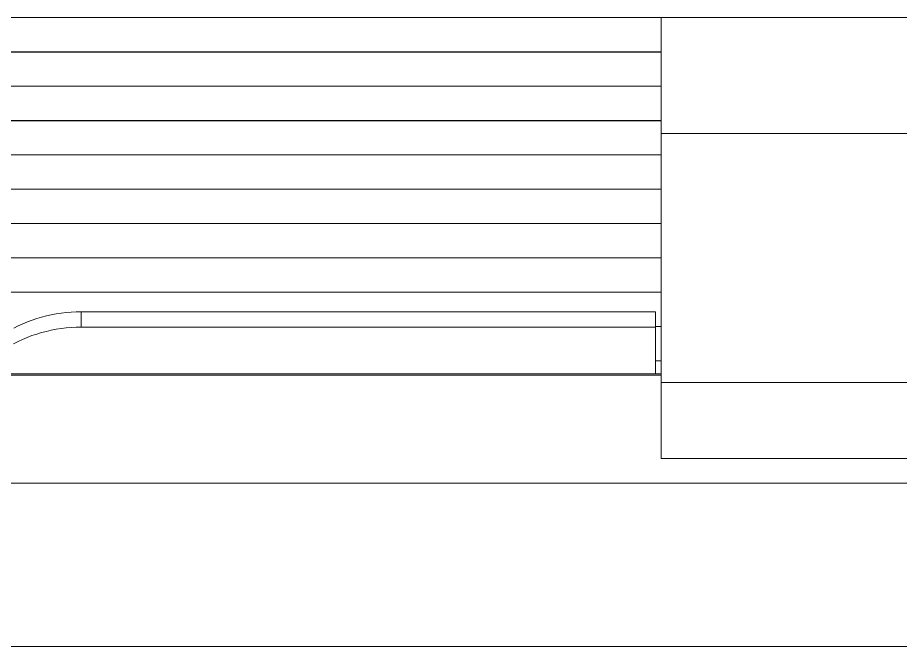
# Model space of a CAD drawing. Header units: inches. Extents: x -16 to 183, y -17 to 123.
# Drawn here: x -6.195 to -4.997, y 120.783 to 121.637 of the extents above; entities that cross this region are included whole.
import ezdxf

# ---------------------------------------------------------------- set-up
doc = ezdxf.new("R2010")
doc.units = ezdxf.units.IN
doc.layers.add('ZANO_R', color=7, linetype='Continuous', lineweight=0)

msp = doc.modelspace()

# ---------------------------------------------------------------- linework, layer by layer
at = {"layer": 'ZANO_R'}
for p, q in [((62.98564, 121.6365), (-7.48676, 121.6365)), ((-5.3214, 121.47913), (-5.3214, 121.63647)), ((-7.48676, 121.58995), (-5.3214, 121.58995)), ((-5.3214, 121.58978), (-7.48676, 121.58978)), ((-5.3214, 121.5434), (-7.48676, 121.5434)), ((-7.48676, 121.49686), (-5.3214, 121.49686)), ((-5.3214, 121.49668), (-7.48676, 121.49668)), ((-5.3214, 121.47913), (-4.9277, 121.47913)), ((-5.3214, 121.14137), (-5.3214, 121.47913)), ((-5.3214, 121.45031), (-7.48676, 121.45031)), ((-7.48676, 121.40376), (-5.3214, 121.40376)), ((-5.3214, 121.40358), (-7.48676, 121.40358)), ((-5.3214, 121.35721), (-7.48676, 121.35721)), ((-7.48676, 121.31066), (-5.3214, 121.31066)), ((-5.3214, 121.31048), (-7.48676, 121.31048)), ((-5.3214, 121.26411), (-7.48676, 121.26411)), ((-6.14257, 121.23462), (-6.13586, 121.23566)), ((-6.13586, 121.23566), (-6.12913, 121.23647)), ((-6.12913, 121.23647), (-6.12237, 121.23704)), ((-6.12237, 121.23704), (-6.11559, 121.23738)), ((-6.11559, 121.23738), (-6.1088, 121.23749)), ((-6.1088, 121.21655), (-6.1088, 121.23749)), ((-6.1088, 121.23749), (-5.32928, 121.23749)), ((-5.32928, 121.21655), (-5.32928, 121.23749)), ((-6.18796, 121.22103), (-6.1817, 121.22363)), ((-6.1817, 121.22363), (-6.17534, 121.22602)), ((-6.17534, 121.22602), (-6.16892, 121.22819)), ((-6.16892, 121.22819), (-6.16242, 121.23014)), ((-6.16242, 121.23014), (-6.15585, 121.23186)), ((-6.15585, 121.23186), (-6.14923, 121.23335)), ((-6.14923, 121.23335), (-6.14257, 121.23462)), ((-6.2002, 121.21518), (-6.19413, 121.21821)), ((-6.19413, 121.21821), (-6.18796, 121.22103)), ((-6.15593, 121.21089), (-6.1493, 121.21239)), ((-6.1493, 121.21239), (-6.14262, 121.21366)), ((-6.14262, 121.21366), (-6.13591, 121.2147)), ((-6.13591, 121.2147), (-6.12916, 121.21551)), ((-6.12916, 121.21551), (-6.12239, 121.21609)), ((-6.12239, 121.21609), (-6.1156, 121.21644)), ((-6.1156, 121.21644), (-6.1088, 121.21655)), ((-6.1088, 121.21655), (-5.32928, 121.21655)), ((-5.32928, 121.21756), (-5.3214, 121.21756)), ((-5.3214, 121.21738), (-5.32928, 121.21738)), ((-5.32928, 121.21655), (-5.32928, 121.1531)), ((-6.19426, 121.1972), (-6.18808, 121.20002)), ((-6.18808, 121.20002), (-6.18181, 121.20264)), ((-6.18181, 121.20264), (-6.17545, 121.20503)), ((-6.17545, 121.20503), (-6.16901, 121.20721)), ((-6.16901, 121.20721), (-6.1625, 121.20916)), ((-6.1625, 121.20916), (-6.15593, 121.21089)), ((-6.20034, 121.19416), (-6.19426, 121.1972)), ((-5.3214, 121.17101), (-5.32928, 121.17101)), ((-7.48676, 121.1531), (-5.3214, 121.1531)), ((-5.3214, 121.15135), (-7.48676, 121.15135)), ((-5.3214, 121.14137), (-5.3214, 121.06281)), ((-4.9277, 121.14137), (-5.3214, 121.14137)), ((-5.3214, 121.03857), (-5.3214, 121.06281)), ((-5.3214, 121.03857), (-5.3214, 121.03842)), ((-5.3214, 121.03843), (-5.3214, 121.0385)), ((-5.3214, 121.03842), (-5.3214, 121.03843)), ((-4.9277, 121.03842), (-5.3214, 121.03842)), ((-5.3214, 121.03842), (-5.3214, 121.03842)), ((-5.3214, 121.03842), (-5.3214, 121.03842)), ((-5.3214, 121.03842), (-5.3214, 121.03842)), ((-7.48676, 121.00475), (62.98564, 121.00475)), ((62.98564, 120.78348), (-7.48676, 120.78348))]:
    msp.add_line(p, q, dxfattribs=at)

doc.saveas('drawing.dxf')
